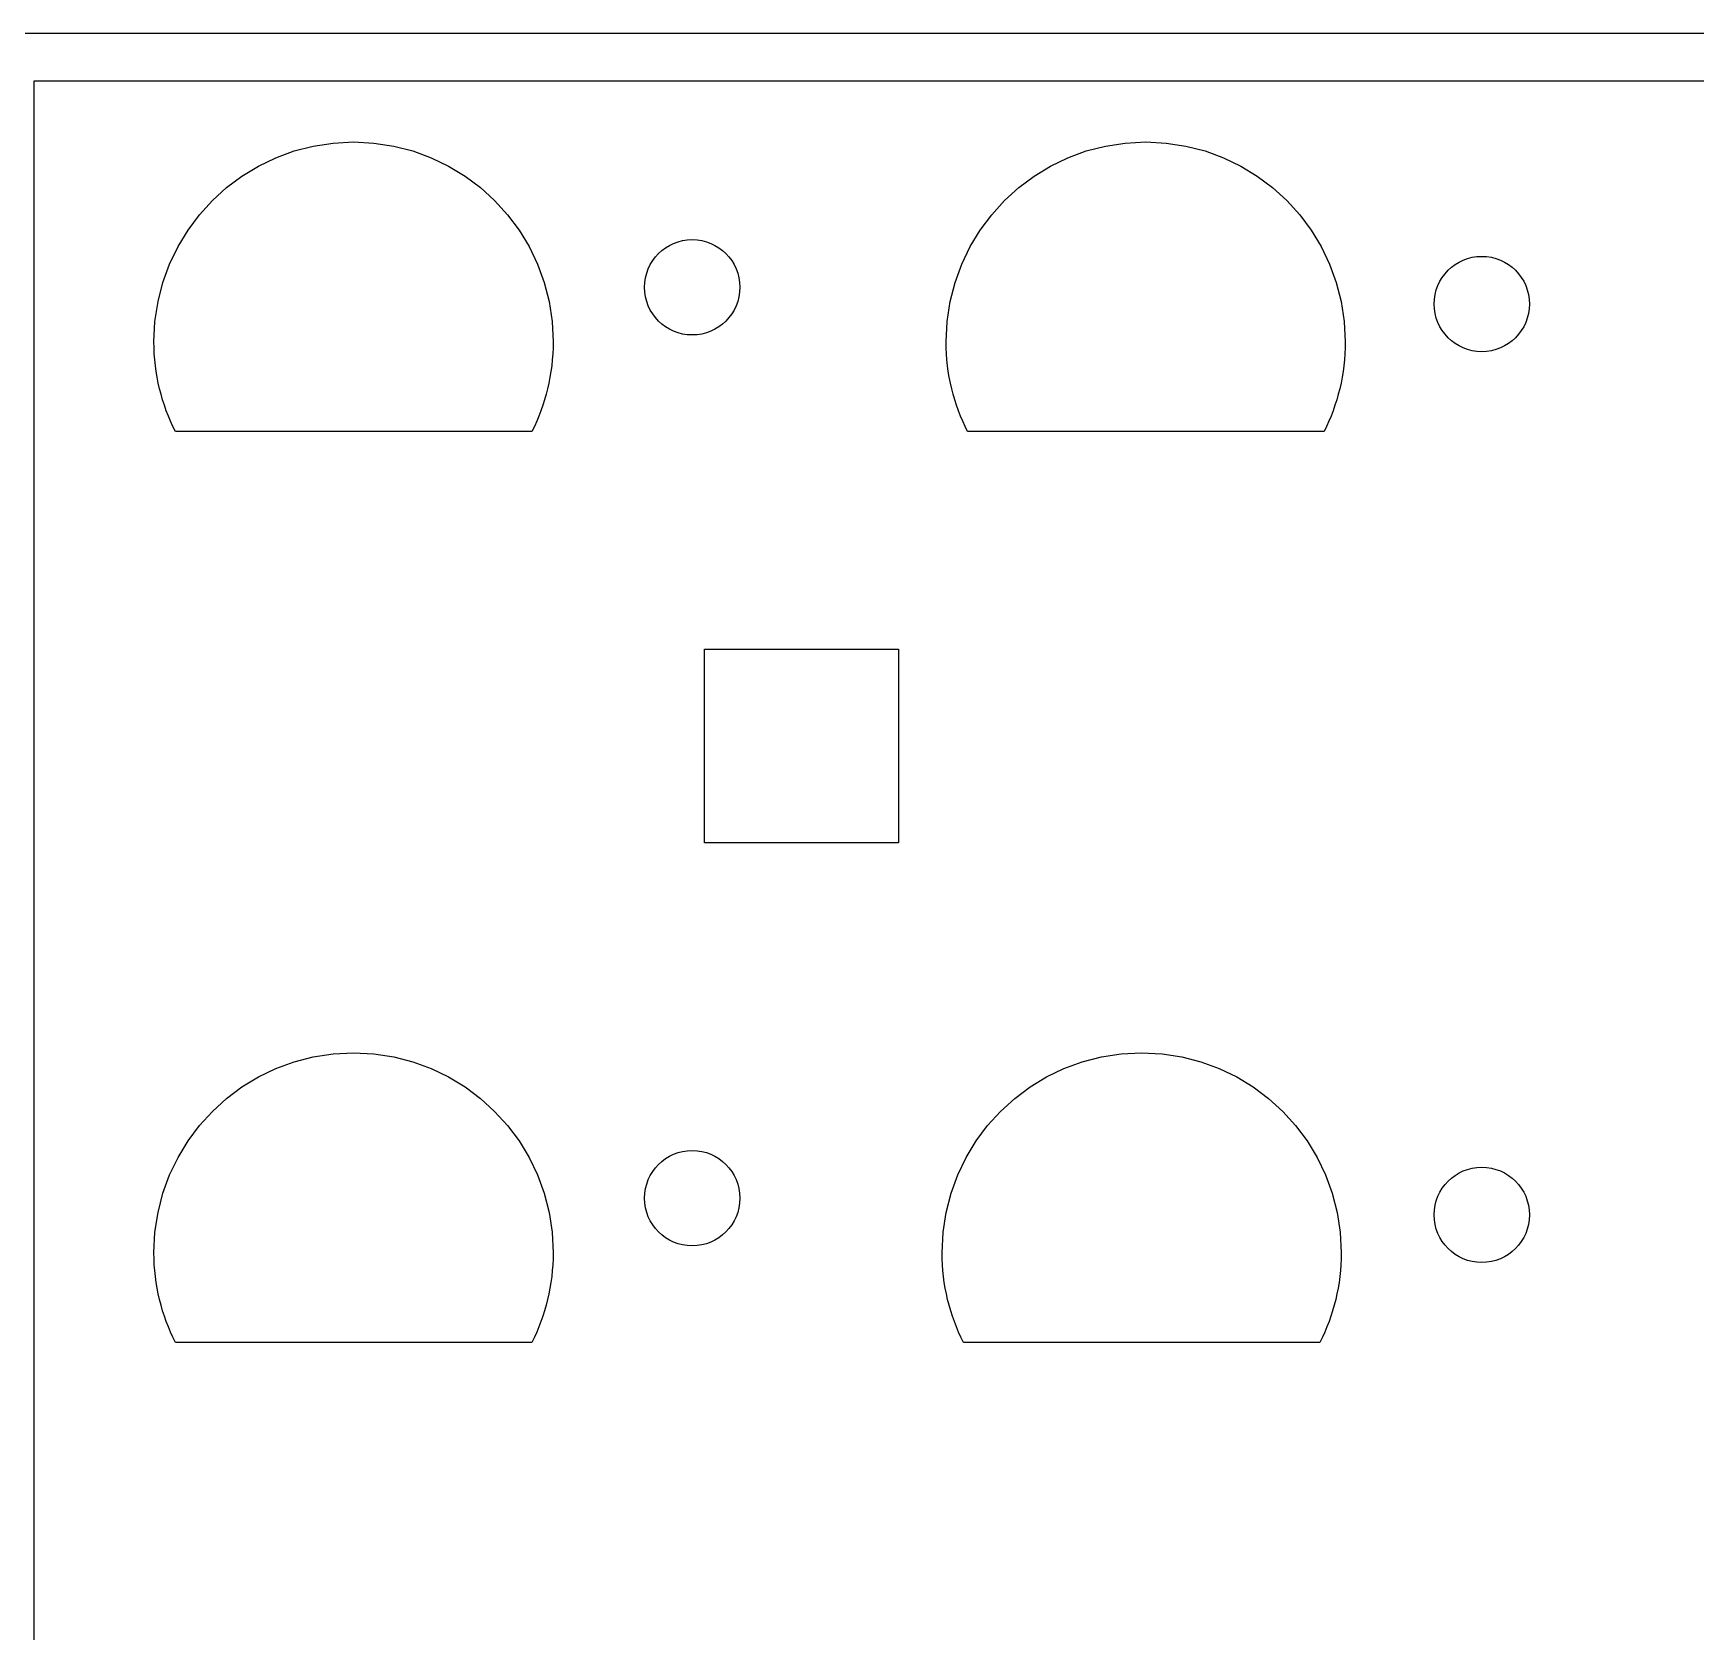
# Model space of a CAD drawing. Extents: x -370 to 54, y -4 to 394.
# Drawn here: x -159.9 to -57, y 295.4 to 394.3 of the extents above; entities that cross this region are included whole.
import ezdxf

# ---------------------------------------------------------------- set-up
doc = ezdxf.new("R2010")
doc.units = 0
doc.layers.get('0').update_dxf_attribs({"linetype": 'CONTINUOUS'})

msp = doc.modelspace()

# ---------------------------------------------------------------- linework, layer by layer
at = {"color": 5}
for p, q in [((-370.122281, 394.312742), (53.709556, 394.312742)), ((-144.849506, 386.611214), (-143.714577, 387.027119)), ((-143.714577, 387.027119), (-142.530768, 387.331897)), ((-142.530768, 387.331897), (-141.304287, 387.519323)), ((-141.304287, 387.519323), (-140.041342, 387.583182)), ((-140.041342, 387.583182), (-138.778426, 387.519323)), ((-138.778426, 387.519323), (-137.551945, 387.331897)), ((-137.551945, 387.331897), (-136.368135, 387.027119)), ((-136.368135, 387.027119), (-135.233207, 386.611214)), ((-95.818729, 386.611214), (-94.683772, 387.027119)), ((-94.683772, 387.027119), (-93.499963, 387.331897)), ((-93.499963, 387.331897), (-92.273481, 387.519323)), ((-92.273481, 387.519323), (-91.010565, 387.583182)), ((-91.010565, 387.583182), (-89.747649, 387.519323)), ((-89.747649, 387.519323), (-88.521167, 387.331897)), ((-88.521167, 387.331897), (-87.33733, 387.027119)), ((-87.33733, 387.027119), (-86.202401, 386.611214)), ((-146.947913, 385.470895), (-145.929373, 386.090398)), ((-145.929373, 386.090398), (-144.849506, 386.611214)), ((-135.233207, 386.611214), (-134.15334, 386.090398)), ((-134.15334, 386.090398), (-133.1348, 385.470895)), ((-97.917107, 385.470895), (-96.898567, 386.090398)), ((-96.898567, 386.090398), (-95.818729, 386.611214)), ((-86.202401, 386.611214), (-85.122563, 386.090398)), ((-85.122563, 386.090398), (-84.103995, 385.470895)), ((-147.898945, 384.758919), (-146.947913, 385.470895)), ((-133.1348, 385.470895), (-132.183767, 384.758919)), ((-98.86814, 384.758919), (-97.917107, 385.470895)), ((-84.103995, 385.470895), (-83.152962, 384.758919)), ((-149.573595, 383.082446), (-148.776233, 383.960699)), ((-148.776233, 383.960699), (-147.898945, 384.758919)), ((-132.183767, 384.758919), (-131.306451, 383.960699)), ((-131.306451, 383.960699), (-130.509117, 383.082446)), ((-100.542818, 383.082446), (-99.745456, 383.960699)), ((-99.745456, 383.960699), (-98.86814, 384.758919)), ((-83.152962, 384.758919), (-82.275674, 383.960699)), ((-82.275674, 383.960699), (-81.478312, 383.082446)), ((-150.284795, 382.130386), (-149.573595, 383.082446)), ((-130.509117, 383.082446), (-129.797889, 382.130386)), ((-101.254018, 382.130386), (-100.542818, 383.082446)), ((-81.478312, 383.082446), (-80.767112, 382.130386)), ((-150.903652, 381.110737), (-150.284795, 382.130386)), ((-129.797889, 382.130386), (-129.17906, 381.110737)), ((-101.872847, 381.110737), (-101.254018, 382.130386)), ((-80.767112, 382.130386), (-80.148283, 381.110737)), ((-151.423901, 380.029719), (-150.903652, 381.110737)), ((-129.17906, 381.110737), (-128.658812, 380.029719)), ((-102.393095, 380.029719), (-101.872847, 381.110737)), ((-80.148283, 381.110737), (-79.628035, 380.029719)), ((-151.83936, 378.893551), (-151.423901, 380.029719)), ((-128.658812, 380.029719), (-128.243353, 378.893551)), ((-102.808555, 378.893551), (-102.393095, 380.029719)), ((-79.628035, 380.029719), (-79.212575, 378.893551)), ((-152.143793, 377.708458), (-151.83936, 378.893551)), ((-128.243353, 378.893551), (-127.938919, 377.708458)), ((-103.113016, 377.708455), (-102.808555, 378.893551)), ((-79.212575, 378.893551), (-78.908114, 377.708458)), ((-152.331019, 376.480653), (-152.143793, 377.708458)), ((-127.938919, 377.708458), (-127.751693, 376.480653)), ((-103.300242, 376.480653), (-103.113016, 377.708455)), ((-78.908114, 377.708458), (-78.720888, 376.480653)), ((-152.394801, 375.216359), (-152.331019, 376.480653)), ((-127.751693, 376.480653), (-127.687883, 375.216359)), ((-103.364024, 375.216359), (-103.300242, 376.480653)), ((-78.720888, 376.480653), (-78.657106, 375.216359)), ((-152.389298, 374.842866), (-152.394943, 375.216359)), ((-152.394943, 375.216359), (-152.394801, 375.216359)), ((-152.372365, 374.472258), (-152.389298, 374.842866)), ((-127.693527, 374.842968), (-127.709896, 374.472424)), ((-127.687883, 375.216359), (-127.693527, 374.842968)), ((-103.358493, 374.842866), (-103.364137, 375.216359)), ((-103.364137, 375.216359), (-103.364024, 375.216359)), ((-103.341559, 374.472258), (-103.358493, 374.842866)), ((-78.66275, 374.842968), (-78.679119, 374.472424)), ((-78.657106, 375.216359), (-78.66275, 374.842968)), ((-152.344707, 374.104672), (-152.372365, 374.472258)), ((-152.306127, 373.740241), (-152.344707, 374.104672)), ((-152.256936, 373.37911), (-152.306127, 373.740241)), ((-127.775174, 373.740453), (-127.823575, 373.379307)), ((-127.737272, 374.104872), (-127.775174, 373.740453)), ((-127.709896, 374.472424), (-127.737272, 374.104872)), ((-103.313902, 374.104672), (-103.341559, 374.472258)), ((-103.275322, 373.740241), (-103.313902, 374.104672)), ((-103.226131, 373.37911), (-103.275322, 373.740241)), ((-78.744397, 373.740453), (-78.79277, 373.379307)), ((-78.706495, 374.104872), (-78.744397, 373.740453)), ((-78.679119, 374.472424), (-78.706495, 374.104872)), ((-152.197331, 373.021407), (-152.256936, 373.37911)), ((-152.127481, 372.667277), (-152.197331, 373.021407)), ((-152.047583, 372.316856), (-152.127481, 372.667277)), ((-127.95114, 372.667407), (-128.030021, 372.316938)), ((-127.882277, 373.021579), (-127.95114, 372.667407)), ((-127.823575, 373.379307), (-127.882277, 373.021579)), ((-103.166525, 373.021407), (-103.226131, 373.37911)), ((-103.096675, 372.667277), (-103.166525, 373.021407)), ((-103.016806, 372.316856), (-103.096675, 372.667277)), ((-78.920363, 372.667407), (-78.999244, 372.316938)), ((-78.851472, 373.021579), (-78.920363, 372.667407)), ((-78.79277, 373.379307), (-78.851472, 373.021579)), ((-151.957837, 371.970279), (-152.047583, 372.316856)), ((-151.858382, 371.627686), (-151.957837, 371.970279)), ((-151.749472, 371.289212), (-151.858382, 371.627686)), ((-128.217219, 371.627669), (-128.325197, 371.289155)), ((-128.11878, 371.97031), (-128.217219, 371.627669)), ((-128.030021, 372.316938), (-128.11878, 371.97031)), ((-102.927031, 371.970279), (-103.016806, 372.316856)), ((-102.827605, 371.627686), (-102.927031, 371.970279)), ((-102.718667, 371.289212), (-102.827605, 371.627686)), ((-79.186413, 371.627669), (-79.29442, 371.289155)), ((-79.087974, 371.97031), (-79.186413, 371.627669)), ((-78.999244, 372.316938), (-79.087974, 371.97031)), ((-151.631249, 370.954996), (-151.749472, 371.289212)), ((-151.503882, 370.625177), (-151.631249, 370.954996)), ((-151.367597, 370.299887), (-151.503882, 370.625177)), ((-128.569206, 370.625072), (-128.704899, 370.299791)), ((-128.442601, 370.954908), (-128.569206, 370.625072)), ((-128.325197, 371.289155), (-128.442601, 370.954908)), ((-102.600444, 370.954996), (-102.718667, 371.289212)), ((-102.473105, 370.625177), (-102.600444, 370.954996)), ((-102.33682, 370.299887), (-102.473105, 370.625177)), ((-79.538429, 370.625072), (-79.674122, 370.299791)), ((-79.411796, 370.954908), (-79.538429, 370.625072)), ((-79.29442, 371.289155), (-79.411796, 370.954908)), ((-151.222563, 369.979269), (-151.367597, 370.299887)), ((-151.068978, 369.663456), (-151.222563, 369.979269)), ((-149.689843, 369.663456), (-151.068978, 369.663456)), ((-148.310707, 369.663456), (-149.689843, 369.663456)), ((-146.9316, 369.663456), (-148.310707, 369.663456)), ((-145.552465, 369.663456), (-146.9316, 369.663456)), ((-144.173329, 369.663456), (-145.552465, 369.663456)), ((-142.794194, 369.663456), (-144.173329, 369.663456)), ((-141.415087, 369.663456), (-142.794194, 369.663456)), ((-140.035952, 369.663456), (-141.415087, 369.663456)), ((-138.656816, 369.663456), (-140.035952, 369.663456)), ((-137.277681, 369.663456), (-138.656816, 369.663456)), ((-135.898574, 369.663456), (-137.277681, 369.663456)), ((-134.519439, 369.663456), (-135.898574, 369.663456)), ((-133.140303, 369.663456), (-134.519439, 369.663456)), ((-131.761168, 369.663456), (-133.140303, 369.663456)), ((-130.382061, 369.663456), (-131.761168, 369.663456)), ((-129.002925, 369.663456), (-130.382061, 369.663456)), ((-128.849538, 369.979207), (-129.002925, 369.663456)), ((-128.704899, 370.299791), (-128.849538, 369.979207)), ((-102.191786, 369.979269), (-102.33682, 370.299887)), ((-102.038173, 369.663456), (-102.191786, 369.979269)), ((-100.659065, 369.663456), (-102.038173, 369.663456)), ((-99.27993, 369.663456), (-100.659065, 369.663456)), ((-97.900795, 369.663456), (-99.27993, 369.663456)), ((-96.521659, 369.663456), (-97.900795, 369.663456)), ((-95.142552, 369.663456), (-96.521659, 369.663456)), ((-93.763417, 369.663456), (-95.142552, 369.663456)), ((-92.384282, 369.663456), (-93.763417, 369.663456)), ((-91.005146, 369.663456), (-92.384282, 369.663456)), ((-89.626039, 369.663456), (-91.005146, 369.663456)), ((-88.246904, 369.663456), (-89.626039, 369.663456)), ((-86.867769, 369.663456), (-88.246904, 369.663456)), ((-85.488633, 369.663456), (-86.867769, 369.663456)), ((-84.109526, 369.663456), (-85.488633, 369.663456)), ((-82.730391, 369.663456), (-84.109526, 369.663456)), ((-81.351255, 369.663456), (-82.730391, 369.663456)), ((-79.97212, 369.663456), (-81.351255, 369.663456)), ((-79.818732, 369.979207), (-79.97212, 369.663456)), ((-79.674122, 370.299791), (-79.818732, 369.979207)), ((-144.849506, 330.240305), (-143.714577, 330.656211)), ((-143.714577, 330.656211), (-142.530768, 330.960988)), ((-142.530768, 330.960988), (-141.304287, 331.148415)), ((-141.304287, 331.148415), (-140.041342, 331.212273)), ((-140.041342, 331.212273), (-138.778426, 331.148415)), ((-138.778426, 331.148415), (-137.551945, 330.960988)), ((-137.551945, 330.960988), (-136.368135, 330.656211)), ((-136.368135, 330.656211), (-135.233207, 330.240305)), ((-96.069935, 330.240071), (-94.934978, 330.655976)), ((-94.934978, 330.655976), (-93.751169, 330.960754)), ((-93.751169, 330.960754), (-92.524687, 331.148181)), ((-92.524687, 331.148181), (-91.261771, 331.212039)), ((-91.261771, 331.212039), (-89.998855, 331.148181)), ((-89.998855, 331.148181), (-88.772373, 330.960754)), ((-88.772373, 330.960754), (-87.588536, 330.655976)), ((-87.588536, 330.655976), (-86.453607, 330.240071)), ((-146.947913, 329.099987), (-145.929373, 329.71949)), ((-145.929373, 329.71949), (-144.849506, 330.240305)), ((-135.233207, 330.240305), (-134.15334, 329.71949)), ((-134.15334, 329.71949), (-133.1348, 329.099987)), ((-98.168313, 329.099752), (-97.149773, 329.719256)), ((-97.149773, 329.719256), (-96.069935, 330.240071)), ((-86.453607, 330.240071), (-85.373769, 329.719256)), ((-85.373769, 329.719256), (-84.355201, 329.099752)), ((-148.776233, 327.58979), (-147.898945, 328.38801)), ((-147.898945, 328.38801), (-146.947913, 329.099987)), ((-133.1348, 329.099987), (-132.183767, 328.38801)), ((-132.183767, 328.38801), (-131.306451, 327.58979)), ((-99.996662, 327.589556), (-99.119346, 328.387776)), ((-99.119346, 328.387776), (-98.168313, 329.099752)), ((-84.355201, 329.099752), (-83.404168, 328.387776)), ((-83.404168, 328.387776), (-82.52688, 327.589556)), ((-149.573595, 326.711537), (-148.776233, 327.58979)), ((-131.306451, 327.58979), (-130.509117, 326.711537)), ((-100.794024, 326.711303), (-99.996662, 327.589556)), ((-82.52688, 327.589556), (-81.729518, 326.711303)), ((-150.284795, 325.759477), (-149.573595, 326.711537)), ((-130.509117, 326.711537), (-129.797889, 325.759477)), ((-101.505224, 325.759243), (-100.794024, 326.711303)), ((-81.729518, 326.711303), (-81.018318, 325.759243)), ((-150.903652, 324.739827), (-150.284795, 325.759477)), ((-129.797889, 325.759477), (-129.17906, 324.739827)), ((-102.124053, 324.739593), (-101.505224, 325.759243)), ((-81.018318, 325.759243), (-80.399489, 324.739593)), ((-151.423901, 323.658809), (-150.903652, 324.739827)), ((-129.17906, 324.739827), (-128.658812, 323.658809)), ((-102.644301, 323.658575), (-102.124053, 324.739593)), ((-80.399489, 324.739593), (-79.879241, 323.658575)), ((-151.83936, 322.522642), (-151.423901, 323.658809)), ((-128.658812, 323.658809), (-128.243353, 322.522642)), ((-103.059761, 322.522407), (-102.644301, 323.658575)), ((-79.879241, 323.658575), (-79.463781, 322.522407)), ((-152.143793, 321.337545), (-151.83936, 322.522642)), ((-128.243353, 322.522642), (-127.938919, 321.337548)), ((-103.364222, 321.337311), (-103.059761, 322.522407)), ((-79.463781, 322.522407), (-79.15932, 321.337314)), ((-152.331019, 320.109743), (-152.143793, 321.337545)), ((-127.938919, 321.337548), (-127.751693, 320.109743)), ((-103.551448, 320.109509), (-103.364222, 321.337311)), ((-79.15932, 321.337314), (-78.972094, 320.109509)), ((-152.394801, 318.84545), (-152.331019, 320.109743)), ((-127.751693, 320.109743), (-127.687883, 318.84545)), ((-103.61523, 318.845216), (-103.551448, 320.109509)), ((-78.972094, 320.109509), (-78.908312, 318.845216)), ((-152.389298, 318.471957), (-152.394943, 318.84545)), ((-152.394943, 318.84545), (-152.394801, 318.84545)), ((-152.372365, 318.101348), (-152.389298, 318.471957)), ((-152.344707, 317.733762), (-152.372365, 318.101348)), ((-127.709896, 318.101515), (-127.737272, 317.733963)), ((-127.693527, 318.472058), (-127.709896, 318.101515)), ((-127.687883, 318.84545), (-127.693527, 318.472058)), ((-103.609981, 318.471723), (-103.615625, 318.845216)), ((-103.615625, 318.845216), (-103.61523, 318.845216)), ((-103.593048, 318.101114), (-103.609981, 318.471723)), ((-103.565108, 317.733528), (-103.593048, 318.101114)), ((-78.930325, 318.101281), (-78.957701, 317.733728)), ((-78.913956, 318.471824), (-78.930325, 318.101281)), ((-78.908312, 318.845216), (-78.913956, 318.471824)), ((-152.306127, 317.369332), (-152.344707, 317.733762)), ((-152.256936, 317.0082), (-152.306127, 317.369332)), ((-152.197331, 316.650497), (-152.256936, 317.0082)), ((-127.823575, 317.008398), (-127.882277, 316.65067)), ((-127.775174, 317.369543), (-127.823575, 317.008398)), ((-127.737272, 317.733963), (-127.775174, 317.369543)), ((-103.526528, 317.369097), (-103.565108, 317.733528)), ((-103.477337, 317.007966), (-103.526528, 317.369097)), ((-103.417731, 316.650263), (-103.477337, 317.007966)), ((-79.043976, 317.008163), (-79.102678, 316.650435)), ((-78.995603, 317.369309), (-79.043976, 317.008163)), ((-78.957701, 317.733728), (-78.995603, 317.369309)), ((-152.127481, 316.296368), (-152.197331, 316.650497)), ((-152.047583, 315.945947), (-152.127481, 316.296368)), ((-151.957837, 315.599369), (-152.047583, 315.945947)), ((-128.030021, 315.946028), (-128.11878, 315.5994)), ((-127.95114, 316.296498), (-128.030021, 315.946028)), ((-127.882277, 316.65067), (-127.95114, 316.296498)), ((-103.347881, 316.296134), (-103.417731, 316.650263)), ((-103.268012, 315.945712), (-103.347881, 316.296134)), ((-103.178237, 315.599135), (-103.268012, 315.945712)), ((-79.25045, 315.945794), (-79.33918, 315.599166)), ((-79.171569, 316.296263), (-79.25045, 315.945794)), ((-79.102678, 316.650435), (-79.171569, 316.296263)), ((-151.858382, 315.256777), (-151.957837, 315.599369)), ((-151.749472, 314.918302), (-151.858382, 315.256777)), ((-151.631249, 314.584086), (-151.749472, 314.918302)), ((-128.325197, 314.918246), (-128.442601, 314.583999)), ((-128.217219, 315.25676), (-128.325197, 314.918246)), ((-128.11878, 315.5994), (-128.217219, 315.25676)), ((-103.078811, 315.256543), (-103.178237, 315.599135)), ((-102.969873, 314.918068), (-103.078811, 315.256543)), ((-102.85165, 314.583852), (-102.969873, 314.918068)), ((-79.545626, 314.918011), (-79.663002, 314.583764)), ((-79.437619, 315.256526), (-79.545626, 314.918011)), ((-79.33918, 315.599166), (-79.437619, 315.256526)), ((-151.503882, 314.254267), (-151.631249, 314.584086)), ((-151.367597, 313.928978), (-151.503882, 314.254267)), ((-151.222563, 313.608359), (-151.367597, 313.928978)), ((-128.704899, 313.928882), (-128.849538, 313.608297)), ((-128.569206, 314.254163), (-128.704899, 313.928882)), ((-128.442601, 314.583999), (-128.569206, 314.254163)), ((-102.724311, 314.254033), (-102.85165, 314.583852)), ((-102.588026, 313.928744), (-102.724311, 314.254033)), ((-102.442992, 313.608125), (-102.588026, 313.928744)), ((-79.925328, 313.928648), (-80.069938, 313.608063)), ((-79.789635, 314.253928), (-79.925328, 313.928648)), ((-79.663002, 314.583764), (-79.789635, 314.253928)), ((-151.068978, 313.292547), (-151.222563, 313.608359)), ((-149.689843, 313.292547), (-151.068978, 313.292547)), ((-148.310707, 313.292547), (-149.689843, 313.292547)), ((-146.9316, 313.292547), (-148.310707, 313.292547)), ((-145.552465, 313.292547), (-146.9316, 313.292547)), ((-144.173329, 313.292547), (-145.552465, 313.292547)), ((-142.794194, 313.292547), (-144.173329, 313.292547)), ((-141.415087, 313.292547), (-142.794194, 313.292547)), ((-140.035952, 313.292547), (-141.415087, 313.292547)), ((-138.656816, 313.292547), (-140.035952, 313.292547)), ((-137.277681, 313.292547), (-138.656816, 313.292547)), ((-135.898574, 313.292547), (-137.277681, 313.292547)), ((-134.519439, 313.292547), (-135.898574, 313.292547)), ((-133.140303, 313.292547), (-134.519439, 313.292547)), ((-131.761168, 313.292547), (-133.140303, 313.292547)), ((-130.382061, 313.292547), (-131.761168, 313.292547)), ((-129.002925, 313.292547), (-130.382061, 313.292547)), ((-128.849538, 313.608297), (-129.002925, 313.292547)), ((-102.289379, 313.292313), (-102.442992, 313.608125)), ((-100.910271, 313.292313), (-102.289379, 313.292313)), ((-99.531136, 313.292313), (-100.910271, 313.292313)), ((-98.152001, 313.292313), (-99.531136, 313.292313)), ((-96.772865, 313.292313), (-98.152001, 313.292313)), ((-95.393758, 313.292313), (-96.772865, 313.292313)), ((-94.014623, 313.292313), (-95.393758, 313.292313)), ((-92.635488, 313.292313), (-94.014623, 313.292313)), ((-91.256352, 313.292313), (-92.635488, 313.292313)), ((-89.877245, 313.292313), (-91.256352, 313.292313)), ((-88.49811, 313.292313), (-89.877245, 313.292313)), ((-87.118975, 313.292313), (-88.49811, 313.292313)), ((-85.739839, 313.292313), (-87.118975, 313.292313)), ((-84.360732, 313.292313), (-85.739839, 313.292313)), ((-82.981597, 313.292313), (-84.360732, 313.292313)), ((-81.602461, 313.292313), (-82.981597, 313.292313)), ((-80.223326, 313.292313), (-81.602461, 313.292313)), ((-80.069938, 313.608063), (-80.223326, 313.292313))]:
    msp.add_line(p, q, dxfattribs=at)
at = {"color": 7}
for p, q in [((-159.81623, 391.362707), (48.869504, 391.362707)), ((-159.81623, 196.461029), (-159.81623, 391.362707)), ((-121.165614, 380.675528), (-120.956121, 380.865929)), ((-120.956121, 380.865929), (-120.729017, 381.03575)), ((-120.729017, 381.03575), (-120.485797, 381.183516)), ((-120.485797, 381.183516), (-120.227931, 381.307739)), ((-120.227931, 381.307739), (-119.956885, 381.40694)), ((-119.956885, 381.40694), (-119.674183, 381.47963)), ((-119.674183, 381.47963), (-119.381264, 381.524334)), ((-119.381264, 381.524334), (-119.079653, 381.539545)), ((-119.079653, 381.539545), (-118.778014, 381.524334)), ((-118.778014, 381.524334), (-118.485124, 381.47963)), ((-118.485124, 381.47963), (-118.202394, 381.40694)), ((-118.202394, 381.40694), (-117.931376, 381.307739)), ((-117.931376, 381.307739), (-117.673481, 381.183516)), ((-117.673481, 381.183516), (-117.430262, 381.03575)), ((-117.430262, 381.03575), (-117.203158, 380.865929)), ((-117.203158, 380.865929), (-116.993664, 380.675528)), ((-121.897021, 379.466804), (-121.79782, 379.737839)), ((-121.79782, 379.737839), (-121.673586, 379.995711)), ((-121.673586, 379.995711), (-121.525843, 380.238938)), ((-121.525843, 380.238938), (-121.356001, 380.466037)), ((-121.356001, 380.466037), (-121.165614, 380.675528)), ((-116.993664, 380.675528), (-116.803277, 380.466037)), ((-116.803277, 380.466037), (-116.633464, 380.238938)), ((-116.633464, 380.238938), (-116.485693, 379.995711)), ((-116.485693, 379.995711), (-116.361487, 379.737839)), ((-116.361487, 379.737839), (-116.262285, 379.466804)), ((-72.292094, 379.642908), (-72.082629, 379.833306)), ((-72.082629, 379.833306), (-71.855525, 380.003128)), ((-71.855525, 380.003128), (-71.612306, 380.150893)), ((-71.612306, 380.150893), (-71.354411, 380.275116)), ((-71.354411, 380.275116), (-71.083365, 380.374317)), ((-71.083365, 380.374317), (-70.800663, 380.447007)), ((-70.800663, 380.447007), (-70.507773, 380.491711)), ((-70.507773, 380.491711), (-70.206133, 380.506922)), ((-70.206133, 380.506922), (-69.904523, 380.491711)), ((-69.904523, 380.491711), (-69.611604, 380.447007)), ((-69.611604, 380.447007), (-69.328902, 380.374317)), ((-69.328902, 380.374317), (-69.057856, 380.275116)), ((-69.057856, 380.275116), (-68.799989, 380.150893)), ((-68.799989, 380.150893), (-68.55677, 380.003128)), ((-68.55677, 380.003128), (-68.329666, 379.833306)), ((-68.329666, 379.833306), (-68.120173, 379.642908)), ((-122.029666, 378.589564), (-122.014426, 378.891186)), ((-122.014426, 378.891186), (-121.969722, 379.184093)), ((-121.969722, 379.184093), (-121.897021, 379.466804)), ((-116.262285, 379.466804), (-116.189585, 379.184093)), ((-116.189585, 379.184093), (-116.144881, 378.891186)), ((-116.144881, 378.891186), (-116.129641, 378.589564)), ((-73.023501, 378.434181), (-72.9243, 378.705216)), ((-72.9243, 378.705216), (-72.800094, 378.963088)), ((-72.800094, 378.963088), (-72.652323, 379.206315)), ((-72.652323, 379.206315), (-72.48251, 379.433414)), ((-72.48251, 379.433414), (-72.292094, 379.642908)), ((-68.120173, 379.642908), (-67.929785, 379.433414)), ((-67.929785, 379.433414), (-67.759944, 379.206315)), ((-67.759944, 379.206315), (-67.612201, 378.963088)), ((-67.612201, 378.963088), (-67.487967, 378.705216)), ((-67.487967, 378.705216), (-67.388765, 378.434181)), ((-122.014426, 378.287945), (-122.029666, 378.589564)), ((-121.969722, 377.995037), (-122.014426, 378.287945)), ((-121.897021, 377.712327), (-121.969722, 377.995037)), ((-121.79782, 377.441292), (-121.897021, 377.712327)), ((-116.262285, 377.712327), (-116.361487, 377.441292)), ((-116.189585, 377.995037), (-116.262285, 377.712327)), ((-116.144881, 378.287945), (-116.189585, 377.995037)), ((-116.129641, 378.589564), (-116.144881, 378.287945)), ((-73.156146, 377.556941), (-73.140906, 377.858563)), ((-73.140906, 377.858563), (-73.096202, 378.15147)), ((-73.096202, 378.15147), (-73.023501, 378.434181)), ((-67.388765, 378.434181), (-67.316065, 378.15147)), ((-67.316065, 378.15147), (-67.271361, 377.858563)), ((-67.271361, 377.858563), (-67.256121, 377.556941)), ((-121.673586, 377.18342), (-121.79782, 377.441292)), ((-121.525843, 376.940192), (-121.673586, 377.18342)), ((-121.356001, 376.713091), (-121.525843, 376.940192)), ((-121.165614, 376.5036), (-121.356001, 376.713091)), ((-116.803277, 376.713091), (-116.993664, 376.5036)), ((-116.633464, 376.940192), (-116.803277, 376.713091)), ((-116.485693, 377.18342), (-116.633464, 376.940192)), ((-116.361487, 377.441292), (-116.485693, 377.18342)), ((-73.140906, 377.255322), (-73.156146, 377.556941)), ((-73.096202, 376.962415), (-73.140906, 377.255322)), ((-73.023501, 376.679704), (-73.096202, 376.962415)), ((-72.9243, 376.408669), (-73.023501, 376.679704)), ((-67.388765, 376.679704), (-67.487967, 376.408669)), ((-67.316065, 376.962415), (-67.388765, 376.679704)), ((-67.271361, 377.255322), (-67.316065, 376.962415)), ((-67.256121, 377.556941), (-67.271361, 377.255322)), ((-120.956121, 376.313202), (-121.165614, 376.5036)), ((-120.729017, 376.143377), (-120.956121, 376.313202)), ((-120.485797, 375.995614), (-120.729017, 376.143377)), ((-120.227931, 375.871391), (-120.485797, 375.995614)), ((-119.956885, 375.77219), (-120.227931, 375.871391)), ((-119.674183, 375.699498), (-119.956885, 375.77219)), ((-119.381264, 375.654794), (-119.674183, 375.699498)), ((-119.079653, 375.639583), (-119.381264, 375.654794)), ((-118.778014, 375.654794), (-119.079653, 375.639583)), ((-118.485124, 375.699498), (-118.778014, 375.654794)), ((-118.202394, 375.77219), (-118.485124, 375.699498)), ((-117.931376, 375.871391), (-118.202394, 375.77219)), ((-117.673481, 375.995614), (-117.931376, 375.871391)), ((-117.430262, 376.143377), (-117.673481, 375.995614)), ((-117.203158, 376.313202), (-117.430262, 376.143377)), ((-116.993664, 376.5036), (-117.203158, 376.313202)), ((-72.800094, 376.150797), (-72.9243, 376.408669)), ((-72.652323, 375.907569), (-72.800094, 376.150797)), ((-72.48251, 375.680468), (-72.652323, 375.907569)), ((-72.292094, 375.470977), (-72.48251, 375.680468)), ((-67.929785, 375.680468), (-68.120173, 375.470977)), ((-67.759944, 375.907569), (-67.929785, 375.680468)), ((-67.612201, 376.150797), (-67.759944, 375.907569)), ((-67.487967, 376.408669), (-67.612201, 376.150797)), ((-72.082629, 375.280579), (-72.292094, 375.470977)), ((-71.855525, 375.110755), (-72.082629, 375.280579)), ((-71.612306, 374.962991), (-71.855525, 375.110755)), ((-71.354411, 374.838768), (-71.612306, 374.962991)), ((-71.083365, 374.739567), (-71.354411, 374.838768)), ((-70.800663, 374.666875), (-71.083365, 374.739567)), ((-70.507773, 374.622171), (-70.800663, 374.666875)), ((-70.206133, 374.606931), (-70.507773, 374.622171)), ((-69.904523, 374.622171), (-70.206133, 374.606931)), ((-69.611604, 374.666875), (-69.904523, 374.622171)), ((-69.328902, 374.739567), (-69.611604, 374.666875)), ((-69.057856, 374.838768), (-69.328902, 374.739567)), ((-68.799989, 374.962991), (-69.057856, 374.838768)), ((-68.55677, 375.110755), (-68.799989, 374.962991)), ((-68.329666, 375.280579), (-68.55677, 375.110755)), ((-68.120173, 375.470977), (-68.329666, 375.280579)), ((-118.31644, 356.202444), (-106.316436, 356.202444)), ((-118.31644, 344.202443), (-118.31644, 356.202444)), ((-106.316436, 356.202444), (-106.316436, 344.202443)), ((-106.316436, 344.202443), (-118.31644, 344.202443)), ((-121.356001, 324.095139), (-121.165614, 324.304632)), ((-121.165614, 324.304632), (-120.956121, 324.495031)), ((-120.956121, 324.495031), (-120.729017, 324.664852)), ((-120.729017, 324.664852), (-120.485797, 324.812618)), ((-120.485797, 324.812618), (-120.227931, 324.936841)), ((-120.227931, 324.936841), (-119.956885, 325.036042)), ((-119.956885, 325.036042), (-119.674183, 325.108731)), ((-119.674183, 325.108731), (-119.381264, 325.153435)), ((-119.381264, 325.153435), (-119.079653, 325.168647)), ((-119.079653, 325.168647), (-118.778014, 325.153435)), ((-118.778014, 325.153435), (-118.485124, 325.108731)), ((-118.485124, 325.108731), (-118.202394, 325.036042)), ((-118.202394, 325.036042), (-117.931376, 324.936841)), ((-117.931376, 324.936841), (-117.673481, 324.812618)), ((-117.673481, 324.812618), (-117.430262, 324.664852)), ((-117.430262, 324.664852), (-117.203158, 324.495031)), ((-117.203158, 324.495031), (-116.993664, 324.304632)), ((-116.993664, 324.304632), (-116.803277, 324.095139)), ((-121.897021, 323.095906), (-121.79782, 323.36694)), ((-121.79782, 323.36694), (-121.673586, 323.624813)), ((-121.673586, 323.624813), (-121.525843, 323.86804)), ((-121.525843, 323.86804), (-121.356001, 324.095139)), ((-116.803277, 324.095139), (-116.633464, 323.86804)), ((-116.633464, 323.86804), (-116.485693, 323.624813)), ((-116.485693, 323.624813), (-116.361487, 323.36694)), ((-116.361487, 323.36694), (-116.262285, 323.095906)), ((-72.48251, 323.062516), (-72.292094, 323.272007)), ((-72.292094, 323.272007), (-72.082629, 323.462408)), ((-72.082629, 323.462408), (-71.855525, 323.632229)), ((-71.855525, 323.632229), (-71.612306, 323.779995)), ((-71.612306, 323.779995), (-71.354411, 323.904218)), ((-71.354411, 323.904218), (-71.083365, 324.003419)), ((-71.083365, 324.003419), (-70.800663, 324.076108)), ((-70.800663, 324.076108), (-70.507773, 324.120812)), ((-70.507773, 324.120812), (-70.206133, 324.136024)), ((-70.206133, 324.136024), (-69.904523, 324.120812)), ((-69.904523, 324.120812), (-69.611604, 324.076108)), ((-69.611604, 324.076108), (-69.328902, 324.003419)), ((-69.328902, 324.003419), (-69.057856, 323.904218)), ((-69.057856, 323.904218), (-68.799989, 323.779995)), ((-68.799989, 323.779995), (-68.55677, 323.632229)), ((-68.55677, 323.632229), (-68.329666, 323.462408)), ((-68.329666, 323.462408), (-68.120173, 323.272007)), ((-68.120173, 323.272007), (-67.929785, 323.062516)), ((-122.029666, 322.218666), (-122.014426, 322.520288)), ((-122.014426, 321.917046), (-122.029666, 322.218666)), ((-122.014426, 322.520288), (-121.969722, 322.813195)), ((-121.969722, 322.813195), (-121.897021, 323.095906)), ((-116.262285, 323.095906), (-116.189585, 322.813195)), ((-116.189585, 322.813195), (-116.144881, 322.520288)), ((-116.144881, 322.520288), (-116.129641, 322.218666)), ((-116.129641, 322.218666), (-116.144881, 321.917046)), ((-73.023501, 322.063283), (-72.9243, 322.334318)), ((-72.9243, 322.334318), (-72.800094, 322.59219)), ((-72.800094, 322.59219), (-72.652323, 322.835417)), ((-72.652323, 322.835417), (-72.48251, 323.062516)), ((-67.929785, 323.062516), (-67.759944, 322.835417)), ((-67.759944, 322.835417), (-67.612201, 322.59219)), ((-67.612201, 322.59219), (-67.487967, 322.334318)), ((-67.487967, 322.334318), (-67.388765, 322.063283)), ((-121.969722, 321.624139), (-122.014426, 321.917046)), ((-121.897021, 321.341429), (-121.969722, 321.624139)), ((-121.79782, 321.070394), (-121.897021, 321.341429)), ((-121.673586, 320.812522), (-121.79782, 321.070394)), ((-116.361487, 321.070394), (-116.485693, 320.812522)), ((-116.262285, 321.341429), (-116.361487, 321.070394)), ((-116.189585, 321.624139), (-116.262285, 321.341429)), ((-116.144881, 321.917046), (-116.189585, 321.624139)), ((-73.156146, 321.186043), (-73.140906, 321.487665)), ((-73.140906, 320.884423), (-73.156146, 321.186043)), ((-73.140906, 321.487665), (-73.096202, 321.780572)), ((-73.096202, 321.780572), (-73.023501, 322.063283)), ((-67.388765, 322.063283), (-67.316065, 321.780572)), ((-67.316065, 321.780572), (-67.271361, 321.487665)), ((-67.271361, 321.487665), (-67.256121, 321.186043)), ((-67.256121, 321.186043), (-67.271361, 320.884423)), ((-121.525843, 320.569294), (-121.673586, 320.812522)), ((-121.356001, 320.342193), (-121.525843, 320.569294)), ((-121.165614, 320.132702), (-121.356001, 320.342193)), ((-120.956121, 319.942304), (-121.165614, 320.132702)), ((-116.993664, 320.132702), (-117.203158, 319.942304)), ((-116.803277, 320.342193), (-116.993664, 320.132702)), ((-116.633464, 320.569294), (-116.803277, 320.342193)), ((-116.485693, 320.812522), (-116.633464, 320.569294)), ((-73.096202, 320.591516), (-73.140906, 320.884423)), ((-73.023501, 320.308806), (-73.096202, 320.591516)), ((-72.9243, 320.037771), (-73.023501, 320.308806)), ((-72.800094, 319.779899), (-72.9243, 320.037771)), ((-67.487967, 320.037771), (-67.612201, 319.779899)), ((-67.388765, 320.308806), (-67.487967, 320.037771)), ((-67.316065, 320.591516), (-67.388765, 320.308806)), ((-67.271361, 320.884423), (-67.316065, 320.591516)), ((-120.729017, 319.772479), (-120.956121, 319.942304)), ((-120.485797, 319.624716), (-120.729017, 319.772479)), ((-120.227931, 319.500493), (-120.485797, 319.624716)), ((-119.956885, 319.401292), (-120.227931, 319.500493)), ((-119.674183, 319.3286), (-119.956885, 319.401292)), ((-119.381264, 319.283896), (-119.674183, 319.3286)), ((-119.079653, 319.268656), (-119.381264, 319.283896)), ((-118.778014, 319.283896), (-119.079653, 319.268656)), ((-118.485124, 319.3286), (-118.778014, 319.283896)), ((-118.202394, 319.401292), (-118.485124, 319.3286)), ((-117.931376, 319.500493), (-118.202394, 319.401292)), ((-117.673481, 319.624716), (-117.931376, 319.500493)), ((-117.430262, 319.772479), (-117.673481, 319.624716)), ((-117.203158, 319.942304), (-117.430262, 319.772479)), ((-72.652323, 319.536671), (-72.800094, 319.779899)), ((-72.48251, 319.30957), (-72.652323, 319.536671)), ((-72.292094, 319.100079), (-72.48251, 319.30957)), ((-72.082629, 318.909681), (-72.292094, 319.100079)), ((-68.120173, 319.100079), (-68.329666, 318.909681)), ((-67.929785, 319.30957), (-68.120173, 319.100079)), ((-67.759944, 319.536671), (-67.929785, 319.30957)), ((-67.612201, 319.779899), (-67.759944, 319.536671)), ((-71.855525, 318.739856), (-72.082629, 318.909681)), ((-71.612306, 318.592093), (-71.855525, 318.739856)), ((-71.354411, 318.46787), (-71.612306, 318.592093)), ((-71.083365, 318.368669), (-71.354411, 318.46787)), ((-70.800663, 318.295977), (-71.083365, 318.368669)), ((-70.507773, 318.251273), (-70.800663, 318.295977)), ((-70.206133, 318.236061), (-70.507773, 318.251273)), ((-69.904523, 318.251273), (-70.206133, 318.236061)), ((-69.611604, 318.295977), (-69.904523, 318.251273)), ((-69.328902, 318.368669), (-69.611604, 318.295977)), ((-69.057856, 318.46787), (-69.328902, 318.368669)), ((-68.799989, 318.592093), (-69.057856, 318.46787)), ((-68.55677, 318.739856), (-68.799989, 318.592093)), ((-68.329666, 318.909681), (-68.55677, 318.739856))]:
    msp.add_line(p, q, dxfattribs=at)

doc.saveas('drawing.dxf')
